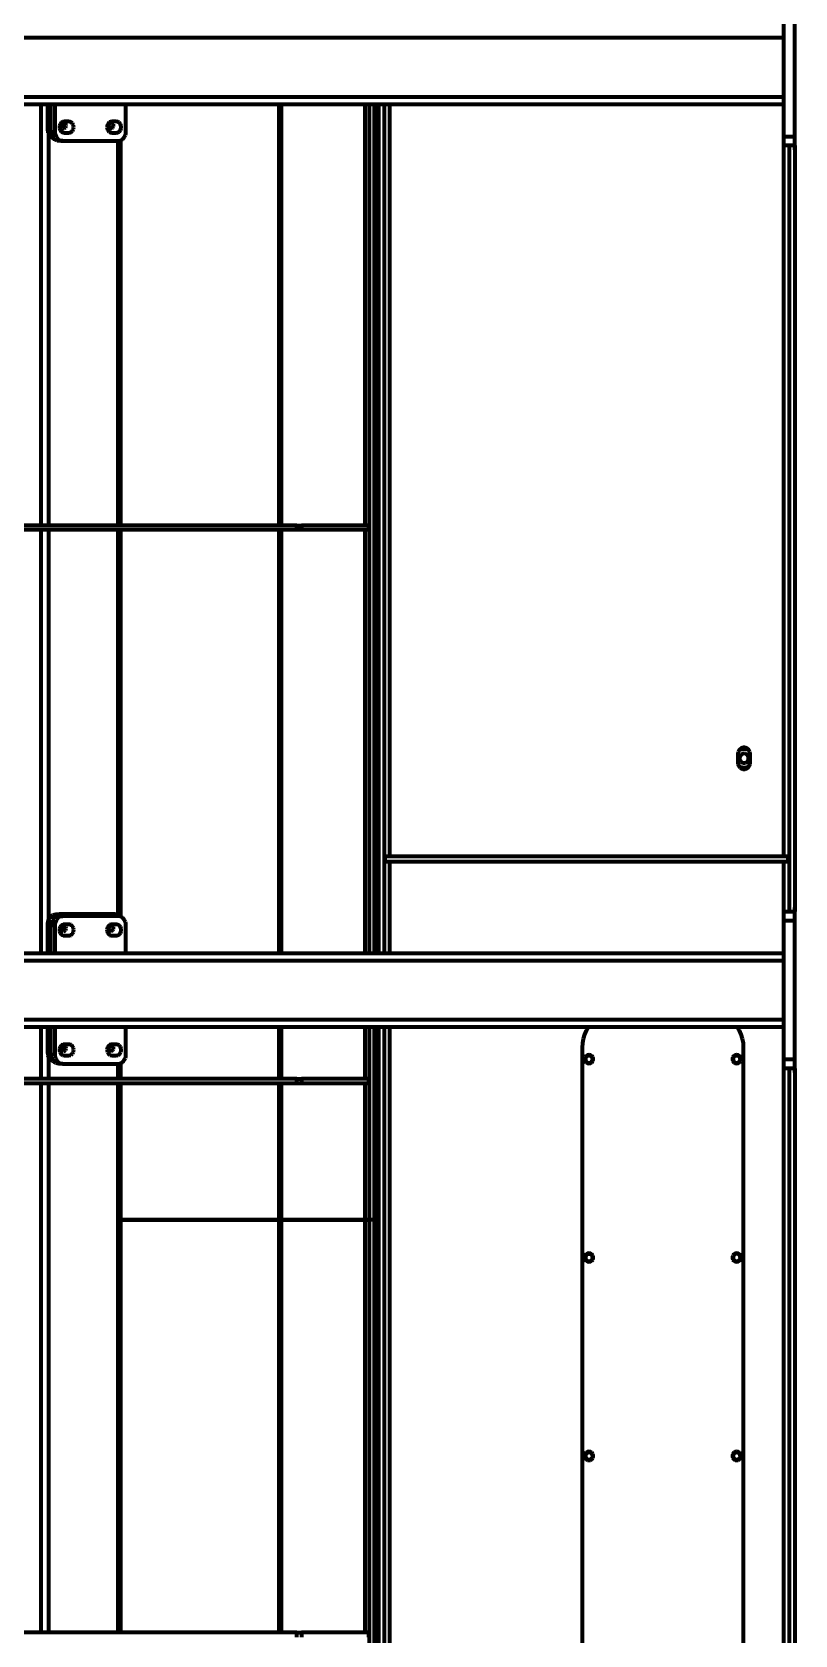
# Model space of a CAD drawing. Header units: millimetres. Extents: x 0 to 594, y 0 to 420.
# Drawn here: x 143.32 to 159.86, y 292.4 to 327.14 of the extents above; entities that cross this region are included whole.
import ezdxf

# ---------------------------------------------------------------- set-up
doc = ezdxf.new("R2010")
doc.units = ezdxf.units.MM

msp = doc.modelspace()

# ---------------------------------------------------------------- linework, layer by layer
at = {"color": 1, "lineweight": 70}
for p, q in [((159.856, 324.62), (159.856, 328.14)), ((159.616, 324.88), (159.616, 327.88)), ((128.749, 327.02), (159.616, 327.02)), ((128.302, 325.58), (159.616, 325.58)), ((128.749, 325.74), (159.616, 325.74)), ((143.52, 316.45), (143.52, 325.58)), ((143.668, 325.02), (143.668, 325.58)), ((143.734, 324.98), (143.734, 325.58)), ((143.817, 325.58), (143.817, 324.98)), ((145.36, 324.98), (145.36, 325.58)), ((148.673, 325.58), (148.673, 316.45)), ((148.724, 325.58), (148.724, 316.45)), ((150.536, 325.58), (150.536, 316.45)), ((150.636, 307.18), (150.636, 325.58)), ((150.736, 325.58), (150.736, 307.18)), ((150.736, 325.58), (150.736, 307.18)), ((150.836, 307.18), (150.836, 325.58)), ((150.836, 325.58), (150.836, 307.18)), ((150.956, 325.58), (150.956, 307.18)), ((151.076, 309.28), (151.076, 325.58)), ((143.965, 325.18), (143.95, 325.165)), ((143.983, 325.191), (143.965, 325.18)), ((143.986, 325.181), (143.968, 325.166)), ((144.002, 325.198), (143.983, 325.191)), ((144.007, 325.185), (143.986, 325.181)), ((144.022, 325.2), (144.002, 325.198)), ((144.028, 325.181), (144.007, 325.185)), ((144.125, 325.2), (144.022, 325.2)), ((144.046, 325.166), (144.028, 325.181)), ((144.145, 325.198), (144.125, 325.2)), ((144.165, 325.191), (144.145, 325.198)), ((144.182, 325.18), (144.165, 325.191)), ((144.198, 325.165), (144.182, 325.18)), ((144.994, 325.18), (144.978, 325.165)), ((145.012, 325.191), (144.994, 325.18)), ((145.014, 325.181), (144.996, 325.166)), ((145.031, 325.198), (145.012, 325.191)), ((145.036, 325.185), (145.014, 325.181)), ((145.051, 325.2), (145.031, 325.198)), ((145.057, 325.181), (145.036, 325.185)), ((145.154, 325.2), (145.051, 325.2)), ((145.075, 325.166), (145.057, 325.181)), ((145.174, 325.198), (145.154, 325.2)), ((145.193, 325.191), (145.174, 325.198)), ((145.211, 325.18), (145.193, 325.191)), ((145.227, 325.165), (145.211, 325.18)), ((143.67, 324.988), (143.668, 325.02)), ((143.668, 325.02), (143.734, 325.02)), ((143.677, 324.956), (143.67, 324.988)), ((143.688, 324.926), (143.677, 324.956)), ((143.685, 316.45), (143.685, 324.933)), ((143.703, 324.898), (143.688, 324.926)), ((143.722, 324.874), (143.703, 324.898)), ((143.745, 324.854), (143.722, 324.874)), ((143.738, 324.941), (143.734, 324.98)), ((143.734, 324.98), (143.817, 324.98)), ((143.747, 324.904), (143.738, 324.941)), ((143.769, 324.838), (143.745, 324.854)), ((143.763, 324.869), (143.747, 324.904)), ((143.784, 324.839), (143.763, 324.869)), ((143.796, 324.827), (143.769, 324.838)), ((143.81, 324.814), (143.784, 324.839)), ((143.817, 324.98), (143.82, 324.941)), ((143.82, 324.941), (143.83, 324.904)), ((143.83, 324.904), (143.846, 324.869)), ((143.846, 324.869), (143.867, 324.839)), ((143.867, 324.839), (143.893, 324.814)), ((143.922, 325.104), (143.92, 325.08)), ((143.92, 325.08), (143.922, 325.057)), ((143.927, 325.126), (143.922, 325.104)), ((143.922, 325.057), (143.927, 325.035)), ((143.937, 325.147), (143.927, 325.126)), ((143.927, 325.035), (143.937, 325.014)), ((143.95, 325.165), (143.937, 325.147)), ((143.937, 325.014), (143.95, 324.996)), ((143.95, 324.996), (143.965, 324.981)), ((143.956, 325.145), (143.951, 325.12)), ((143.951, 325.12), (143.956, 325.096)), ((143.968, 325.166), (143.956, 325.145)), ((143.956, 325.096), (143.968, 325.075)), ((143.965, 324.981), (143.983, 324.97)), ((143.966, 325.164), (143.977, 325.144)), ((143.977, 325.097), (143.966, 325.077)), ((143.968, 325.075), (143.986, 325.06)), ((143.977, 325.144), (143.98, 325.12)), ((143.98, 325.12), (143.977, 325.097)), ((143.983, 324.97), (144.002, 324.963)), ((143.986, 325.06), (144.007, 325.055)), ((144.002, 324.963), (144.022, 324.96)), ((144.007, 325.055), (144.028, 325.06)), ((144.022, 324.96), (144.125, 324.96)), ((144.028, 325.06), (144.046, 325.075)), ((144.059, 325.145), (144.046, 325.166)), ((144.046, 325.075), (144.059, 325.096)), ((144.063, 325.12), (144.059, 325.145)), ((144.059, 325.096), (144.063, 325.12)), ((144.125, 324.96), (144.145, 324.963)), ((144.145, 324.963), (144.165, 324.97)), ((144.165, 324.97), (144.182, 324.981)), ((144.182, 324.981), (144.198, 324.996)), ((144.211, 325.147), (144.198, 325.165)), ((144.198, 324.996), (144.211, 325.014)), ((144.22, 325.126), (144.211, 325.147)), ((144.211, 325.014), (144.22, 325.035)), ((144.226, 325.104), (144.22, 325.126)), ((144.22, 325.035), (144.226, 325.057)), ((144.228, 325.08), (144.226, 325.104)), ((144.226, 325.057), (144.228, 325.08)), ((144.95, 325.104), (144.948, 325.08)), ((144.948, 325.08), (144.95, 325.057)), ((144.956, 325.126), (144.95, 325.104)), ((144.95, 325.057), (144.956, 325.035)), ((144.965, 325.147), (144.956, 325.126)), ((144.956, 325.035), (144.965, 325.014)), ((144.978, 325.165), (144.965, 325.147)), ((144.965, 325.014), (144.978, 324.996)), ((144.978, 324.996), (144.994, 324.981)), ((144.984, 325.145), (144.98, 325.12)), ((144.98, 325.12), (144.984, 325.096)), ((144.996, 325.166), (144.984, 325.145)), ((144.984, 325.096), (144.996, 325.075)), ((144.994, 325.164), (145.005, 325.144)), ((145.005, 325.097), (144.994, 325.077)), ((144.994, 324.981), (145.012, 324.97)), ((144.996, 325.075), (145.014, 325.06)), ((145.005, 325.144), (145.009, 325.12)), ((145.009, 325.12), (145.005, 325.097)), ((145.012, 324.97), (145.031, 324.963)), ((145.014, 325.06), (145.036, 325.055)), ((145.031, 324.963), (145.051, 324.96)), ((145.036, 325.055), (145.057, 325.06)), ((145.051, 324.96), (145.154, 324.96)), ((145.057, 325.06), (145.075, 325.075)), ((145.087, 325.145), (145.075, 325.166)), ((145.075, 325.075), (145.087, 325.096)), ((145.091, 325.12), (145.087, 325.145)), ((145.087, 325.096), (145.091, 325.12)), ((145.154, 324.96), (145.174, 324.963)), ((145.174, 324.963), (145.193, 324.97)), ((145.193, 324.97), (145.211, 324.981)), ((145.211, 324.981), (145.227, 324.996)), ((145.239, 325.147), (145.227, 325.165)), ((145.227, 324.996), (145.239, 325.014)), ((145.249, 325.126), (145.239, 325.147)), ((145.239, 325.014), (145.249, 325.035)), ((145.255, 325.104), (145.249, 325.126)), ((145.249, 325.035), (145.255, 325.057)), ((145.257, 325.08), (145.255, 325.104)), ((145.255, 325.057), (145.257, 325.08)), ((145.283, 324.814), (145.309, 324.839)), ((145.309, 324.839), (145.331, 324.869)), ((145.331, 324.869), (145.347, 324.904)), ((145.347, 324.904), (145.356, 324.941)), ((145.356, 324.941), (145.36, 324.98)), ((159.616, 324.858), (159.616, 324.88)), ((159.616, 324.88), (159.856, 324.88)), ((159.616, 324.836), (159.616, 324.858)), ((159.616, 324.814), (159.616, 324.836)), ((143.84, 324.796), (143.81, 324.814)), ((143.872, 324.784), (143.84, 324.796)), ((143.906, 324.78), (143.872, 324.784)), ((143.893, 324.814), (143.922, 324.796)), ((143.988, 324.78), (143.906, 324.78)), ((143.922, 324.796), (143.955, 324.784)), ((143.955, 324.784), (143.988, 324.78)), ((143.988, 324.78), (145.188, 324.78)), ((145.188, 324.78), (145.222, 324.784)), ((145.193, 316.45), (145.193, 324.781)), ((145.222, 324.784), (145.254, 324.796)), ((145.234, 316.45), (145.234, 324.788)), ((145.251, 316.45), (145.251, 324.795)), ((145.254, 324.796), (145.283, 324.814)), ((159.616, 324.794), (159.616, 324.814)), ((159.616, 324.774), (159.616, 324.794)), ((159.616, 324.756), (159.616, 324.774)), ((159.616, 324.739), (159.616, 324.756)), ((159.616, 324.724), (159.616, 324.739)), ((159.616, 324.711), (159.616, 324.724)), ((159.616, 324.7), (159.616, 324.711)), ((159.616, 324.692), (159.616, 324.7)), ((159.616, 324.685), (159.616, 324.692)), ((159.616, 324.682), (159.616, 324.685)), ((159.616, 324.68), (159.616, 324.682)), ((159.856, 324.68), (159.616, 324.68)), ((159.616, 309.28), (159.616, 324.68)), ((159.736, 324.68), (159.736, 308.08)), ((159.856, 324.68), (159.856, 308.08)), ((159.862, 324.567), (159.856, 324.62)), ((149.062, 316.45), (124.27, 316.45)), ((149.062, 316.35), (124.27, 316.35)), ((143.52, 307.18), (143.52, 316.35)), ((143.685, 307.908), (143.685, 316.35)), ((145.193, 308.002), (145.193, 316.35)), ((145.234, 307.973), (145.234, 316.35)), ((145.251, 307.966), (145.251, 316.35)), ((148.673, 316.35), (148.673, 307.18)), ((148.724, 316.35), (148.724, 307.18)), ((149.062, 316.45), (149.069, 316.45)), ((149.062, 316.35), (149.062, 316.45)), ((149.069, 316.35), (149.062, 316.35)), ((149.069, 316.45), (149.076, 316.45)), ((149.076, 316.35), (149.069, 316.35)), ((149.076, 316.45), (149.083, 316.45)), ((149.083, 316.35), (149.076, 316.35)), ((149.083, 316.45), (149.09, 316.45)), ((149.09, 316.35), (149.083, 316.35)), ((149.09, 316.45), (149.097, 316.45)), ((149.097, 316.35), (149.09, 316.35)), ((149.097, 316.45), (149.104, 316.45)), ((149.104, 316.35), (149.097, 316.35)), ((149.104, 316.45), (149.112, 316.45)), ((149.112, 316.35), (149.104, 316.35)), ((149.112, 316.45), (149.119, 316.45)), ((149.119, 316.35), (149.112, 316.35)), ((149.119, 316.45), (149.127, 316.45)), ((149.127, 316.35), (149.119, 316.35)), ((149.127, 316.45), (149.134, 316.45)), ((149.134, 316.35), (149.127, 316.35)), ((149.134, 316.45), (149.142, 316.45)), ((149.142, 316.35), (149.134, 316.35)), ((149.142, 316.45), (149.15, 316.45)), ((149.15, 316.35), (149.142, 316.35)), ((149.15, 316.45), (149.157, 316.45)), ((149.157, 316.35), (149.15, 316.35)), ((149.157, 316.45), (149.165, 316.45)), ((149.165, 316.35), (149.157, 316.35)), ((150.619, 316.45), (149.165, 316.45)), ((149.165, 316.45), (149.165, 316.35)), ((150.619, 316.35), (149.165, 316.35)), ((150.536, 316.35), (150.536, 307.18)), ((150.619, 316.45), (150.619, 316.35)), ((158.737, 311.633), (158.701, 311.622)), ((158.775, 311.633), (158.737, 311.633)), ((158.812, 311.622), (158.775, 311.633)), ((158.628, 311.538), (158.622, 311.5)), ((158.622, 311.5), (158.622, 311.3)), ((158.622, 311.3), (158.628, 311.263)), ((158.644, 311.573), (158.628, 311.538)), ((158.673, 311.582), (158.637, 311.561)), ((158.669, 311.602), (158.644, 311.573)), ((158.669, 311.451), (158.657, 311.418)), ((158.657, 311.418), (158.657, 311.383)), ((158.657, 311.383), (158.669, 311.35)), ((158.701, 311.622), (158.669, 311.602)), ((158.691, 311.478), (158.669, 311.451)), ((158.669, 311.35), (158.691, 311.323)), ((158.714, 311.596), (158.673, 311.582)), ((158.722, 311.495), (158.691, 311.478)), ((158.691, 311.323), (158.722, 311.306)), ((158.756, 311.6), (158.714, 311.596)), ((158.756, 311.502), (158.722, 311.495)), ((158.722, 311.306), (158.756, 311.299)), ((158.799, 311.596), (158.756, 311.6)), ((158.791, 311.495), (158.756, 311.502)), ((158.756, 311.299), (158.791, 311.306)), ((158.821, 311.478), (158.791, 311.495)), ((158.791, 311.306), (158.821, 311.323)), ((158.839, 311.582), (158.799, 311.596)), ((158.844, 311.602), (158.812, 311.622)), ((158.844, 311.451), (158.821, 311.478)), ((158.821, 311.323), (158.844, 311.35)), ((158.876, 311.561), (158.839, 311.582)), ((158.869, 311.573), (158.844, 311.602)), ((158.856, 311.418), (158.844, 311.451)), ((158.844, 311.35), (158.856, 311.383)), ((158.856, 311.383), (158.856, 311.418)), ((158.885, 311.538), (158.869, 311.573)), ((158.89, 311.5), (158.885, 311.538)), ((158.885, 311.263), (158.89, 311.3)), ((158.89, 311.3), (158.89, 311.5)), ((158.628, 311.263), (158.644, 311.228)), ((158.637, 311.24), (158.673, 311.219)), ((158.644, 311.228), (158.669, 311.199)), ((158.669, 311.199), (158.701, 311.179)), ((158.673, 311.219), (158.714, 311.205)), ((158.701, 311.179), (158.737, 311.168)), ((158.714, 311.205), (158.756, 311.2)), ((158.737, 311.168), (158.775, 311.168)), ((158.756, 311.2), (158.799, 311.205)), ((158.775, 311.168), (158.812, 311.179)), ((158.799, 311.205), (158.839, 311.219)), ((158.812, 311.179), (158.844, 311.199)), ((158.839, 311.219), (158.876, 311.24)), ((158.844, 311.199), (158.869, 311.228)), ((158.869, 311.228), (158.885, 311.263)), ((150.976, 309.28), (159.716, 309.28)), ((150.976, 309.16), (150.976, 309.28)), ((159.716, 309.16), (159.716, 309.28)), ((159.716, 309.16), (150.976, 309.16)), ((151.076, 307.18), (151.076, 309.16)), ((159.616, 308.08), (159.616, 309.16)), ((159.856, 308.14), (159.862, 308.194)), ((143.668, 307.82), (143.671, 307.859)), ((143.668, 307.18), (143.668, 307.82)), ((143.738, 307.82), (143.668, 307.82)), ((143.671, 307.859), (143.681, 307.897)), ((143.681, 307.897), (143.696, 307.932)), ((143.696, 307.932), (143.718, 307.962)), ((143.718, 307.962), (143.744, 307.987)), ((143.734, 307.78), (143.74, 307.834)), ((143.74, 307.834), (143.759, 307.883)), ((143.744, 307.987), (143.773, 308.005)), ((143.753, 307.859), (143.75, 307.82)), ((143.763, 307.897), (143.753, 307.859)), ((143.779, 307.932), (143.763, 307.897)), ((143.773, 308.005), (143.806, 308.017)), ((143.8, 307.962), (143.779, 307.932)), ((143.826, 307.987), (143.8, 307.962)), ((143.806, 308.017), (143.839, 308.02)), ((143.82, 307.819), (143.817, 307.78)), ((143.83, 307.857), (143.82, 307.819)), ((143.856, 308.005), (143.826, 307.987)), ((143.846, 307.892), (143.83, 307.857)), ((143.839, 308.02), (143.921, 308.02)), ((143.867, 307.922), (143.846, 307.892)), ((143.888, 308.017), (143.856, 308.005)), ((143.893, 307.947), (143.867, 307.922)), ((143.921, 308.02), (143.888, 308.017)), ((143.922, 307.965), (143.893, 307.947)), ((143.906, 307.98), (143.988, 307.98)), ((145.121, 308.02), (143.921, 308.02)), ((143.955, 307.977), (143.922, 307.965)), ((143.988, 307.98), (143.955, 307.977)), ((145.188, 307.98), (143.988, 307.98)), ((145.151, 308.017), (145.121, 308.02)), ((145.18, 308.009), (145.151, 308.017)), ((145.207, 307.994), (145.18, 308.009)), ((145.222, 307.977), (145.188, 307.98)), ((145.231, 307.974), (145.207, 307.994)), ((145.254, 307.965), (145.222, 307.977)), ((145.283, 307.947), (145.254, 307.965)), ((145.309, 307.922), (145.283, 307.947)), ((145.331, 307.892), (145.309, 307.922)), ((145.347, 307.857), (145.331, 307.892)), ((145.356, 307.819), (145.347, 307.857)), ((145.36, 307.78), (145.356, 307.819)), ((159.616, 308.08), (159.856, 308.08)), ((159.616, 308.079), (159.616, 308.08)), ((159.616, 308.075), (159.616, 308.079)), ((159.616, 308.069), (159.616, 308.075)), ((159.616, 308.061), (159.616, 308.069)), ((159.616, 308.05), (159.616, 308.061)), ((159.616, 308.037), (159.616, 308.05)), ((159.616, 308.022), (159.616, 308.037)), ((159.616, 308.005), (159.616, 308.022)), ((159.616, 307.987), (159.616, 308.005)), ((159.616, 307.967), (159.616, 307.987)), ((159.616, 307.947), (159.616, 307.967)), ((159.616, 307.925), (159.616, 307.947)), ((159.616, 307.903), (159.616, 307.925)), ((159.616, 307.88), (159.616, 307.903)), ((159.616, 304.88), (159.616, 307.88)), ((159.856, 307.88), (159.616, 307.88)), ((159.856, 304.62), (159.856, 308.14)), ((143.734, 307.18), (143.734, 307.78)), ((143.817, 307.78), (143.734, 307.78)), ((143.817, 307.78), (143.817, 307.18)), ((143.922, 307.704), (143.92, 307.68)), ((143.92, 307.68), (143.922, 307.657)), ((143.927, 307.726), (143.922, 307.704)), ((143.922, 307.657), (143.927, 307.635)), ((143.937, 307.747), (143.927, 307.726)), ((143.927, 307.635), (143.937, 307.614)), ((143.95, 307.765), (143.937, 307.747)), ((143.937, 307.614), (143.95, 307.596)), ((143.965, 307.78), (143.95, 307.765)), ((143.95, 307.596), (143.965, 307.581)), ((143.956, 307.745), (143.951, 307.72)), ((143.951, 307.72), (143.956, 307.696)), ((143.968, 307.766), (143.956, 307.745)), ((143.956, 307.696), (143.968, 307.675)), ((143.983, 307.791), (143.965, 307.78)), ((143.965, 307.581), (143.983, 307.57)), ((143.966, 307.764), (143.977, 307.744)), ((143.977, 307.697), (143.966, 307.677)), ((143.986, 307.781), (143.968, 307.766)), ((143.968, 307.675), (143.986, 307.66)), ((143.977, 307.744), (143.98, 307.72)), ((143.98, 307.72), (143.977, 307.697)), ((144.002, 307.798), (143.983, 307.791)), ((143.983, 307.57), (144.002, 307.563)), ((144.007, 307.785), (143.986, 307.781)), ((143.986, 307.66), (144.007, 307.655)), ((144.022, 307.8), (144.002, 307.798)), ((144.002, 307.563), (144.022, 307.56)), ((144.028, 307.781), (144.007, 307.785)), ((144.007, 307.655), (144.028, 307.66)), ((144.125, 307.8), (144.022, 307.8)), ((144.022, 307.56), (144.125, 307.56)), ((144.046, 307.766), (144.028, 307.781)), ((144.028, 307.66), (144.046, 307.675)), ((144.059, 307.745), (144.046, 307.766)), ((144.046, 307.675), (144.059, 307.696)), ((144.063, 307.72), (144.059, 307.745)), ((144.059, 307.696), (144.063, 307.72)), ((144.145, 307.798), (144.125, 307.8)), ((144.125, 307.56), (144.145, 307.563)), ((144.165, 307.791), (144.145, 307.798)), ((144.145, 307.563), (144.165, 307.57)), ((144.182, 307.78), (144.165, 307.791)), ((144.165, 307.57), (144.182, 307.581)), ((144.198, 307.765), (144.182, 307.78)), ((144.182, 307.581), (144.198, 307.596)), ((144.211, 307.747), (144.198, 307.765)), ((144.198, 307.596), (144.211, 307.614)), ((144.22, 307.726), (144.211, 307.747)), ((144.211, 307.614), (144.22, 307.635)), ((144.226, 307.704), (144.22, 307.726)), ((144.22, 307.635), (144.226, 307.657)), ((144.228, 307.68), (144.226, 307.704)), ((144.226, 307.657), (144.228, 307.68)), ((144.95, 307.704), (144.948, 307.68)), ((144.948, 307.68), (144.95, 307.657)), ((144.956, 307.726), (144.95, 307.704)), ((144.95, 307.657), (144.956, 307.635)), ((144.965, 307.747), (144.956, 307.726)), ((144.956, 307.635), (144.965, 307.614)), ((144.978, 307.765), (144.965, 307.747)), ((144.965, 307.614), (144.978, 307.596)), ((144.994, 307.78), (144.978, 307.765)), ((144.978, 307.596), (144.994, 307.581)), ((144.984, 307.745), (144.98, 307.72)), ((144.98, 307.72), (144.984, 307.696)), ((144.996, 307.766), (144.984, 307.745)), ((144.984, 307.696), (144.996, 307.675)), ((145.012, 307.791), (144.994, 307.78)), ((144.994, 307.764), (145.005, 307.744)), ((145.005, 307.697), (144.994, 307.677)), ((144.994, 307.581), (145.012, 307.57)), ((145.014, 307.781), (144.996, 307.766)), ((144.996, 307.675), (145.014, 307.66)), ((145.005, 307.744), (145.009, 307.72)), ((145.009, 307.72), (145.005, 307.697)), ((145.031, 307.798), (145.012, 307.791)), ((145.012, 307.57), (145.031, 307.563)), ((145.036, 307.785), (145.014, 307.781)), ((145.014, 307.66), (145.036, 307.655)), ((145.051, 307.8), (145.031, 307.798)), ((145.031, 307.563), (145.051, 307.56)), ((145.057, 307.781), (145.036, 307.785)), ((145.036, 307.655), (145.057, 307.66)), ((145.154, 307.8), (145.051, 307.8)), ((145.051, 307.56), (145.154, 307.56)), ((145.075, 307.766), (145.057, 307.781)), ((145.057, 307.66), (145.075, 307.675)), ((145.087, 307.745), (145.075, 307.766)), ((145.075, 307.675), (145.087, 307.696)), ((145.091, 307.72), (145.087, 307.745)), ((145.087, 307.696), (145.091, 307.72)), ((145.174, 307.798), (145.154, 307.8)), ((145.154, 307.56), (145.174, 307.563)), ((145.193, 307.791), (145.174, 307.798)), ((145.174, 307.563), (145.193, 307.57)), ((145.211, 307.78), (145.193, 307.791)), ((145.193, 307.57), (145.211, 307.581)), ((145.227, 307.765), (145.211, 307.78)), ((145.211, 307.581), (145.227, 307.596)), ((145.239, 307.747), (145.227, 307.765)), ((145.227, 307.596), (145.239, 307.614)), ((145.249, 307.726), (145.239, 307.747)), ((145.239, 307.614), (145.249, 307.635)), ((145.255, 307.704), (145.249, 307.726)), ((145.249, 307.635), (145.255, 307.657)), ((145.257, 307.68), (145.255, 307.704)), ((145.255, 307.657), (145.257, 307.68)), ((145.36, 307.18), (145.36, 307.78)), ((128.302, 307.18), (159.616, 307.18)), ((144.04, 307.18), (144.04, 307.18)), ((128.749, 307.02), (159.616, 307.02)), ((128.749, 305.74), (159.616, 305.74)), ((128.302, 305.58), (159.616, 305.58)), ((143.52, 304.45), (143.52, 305.58)), ((143.668, 305.02), (143.668, 305.58)), ((143.734, 304.98), (143.734, 305.58)), ((143.817, 305.58), (143.817, 304.98)), ((145.36, 304.98), (145.36, 305.58)), ((148.673, 305.58), (148.673, 304.45)), ((148.724, 305.58), (148.724, 304.45)), ((150.536, 305.58), (150.536, 304.45)), ((150.636, 301.4), (150.636, 305.58)), ((150.736, 305.58), (150.736, 301.4)), ((150.736, 305.58), (150.736, 282.18)), ((150.836, 282.18), (150.836, 305.58)), ((150.836, 305.58), (150.836, 282.18)), ((150.956, 305.58), (150.956, 282.18)), ((151.076, 290.68), (151.076, 305.58)), ((155.297, 305.411), (155.269, 305.32)), ((155.336, 305.498), (155.297, 305.411)), ((155.385, 305.58), (155.336, 305.498)), ((158.657, 305.498), (158.608, 305.58)), ((158.696, 305.411), (158.657, 305.498)), ((158.724, 305.32), (158.696, 305.411)), ((143.922, 305.104), (143.92, 305.08)), ((143.92, 305.08), (143.922, 305.057)), ((143.927, 305.126), (143.922, 305.104)), ((143.922, 305.057), (143.927, 305.035)), ((143.937, 305.147), (143.927, 305.126)), ((143.927, 305.035), (143.937, 305.014)), ((143.95, 305.165), (143.937, 305.147)), ((143.965, 305.18), (143.95, 305.165)), ((143.956, 305.145), (143.951, 305.12)), ((143.951, 305.12), (143.956, 305.096)), ((143.968, 305.166), (143.956, 305.145)), ((143.956, 305.096), (143.968, 305.075)), ((143.983, 305.191), (143.965, 305.18)), ((143.966, 305.164), (143.977, 305.144)), ((143.977, 305.097), (143.966, 305.077)), ((143.986, 305.181), (143.968, 305.166)), ((143.968, 305.075), (143.986, 305.06)), ((143.977, 305.144), (143.98, 305.12)), ((143.98, 305.12), (143.977, 305.097)), ((144.002, 305.198), (143.983, 305.191)), ((144.007, 305.185), (143.986, 305.181)), ((143.986, 305.06), (144.007, 305.055)), ((144.022, 305.2), (144.002, 305.198)), ((144.028, 305.181), (144.007, 305.185)), ((144.007, 305.055), (144.028, 305.06)), ((144.125, 305.2), (144.022, 305.2)), ((144.046, 305.166), (144.028, 305.181)), ((144.028, 305.06), (144.046, 305.075)), ((144.059, 305.145), (144.046, 305.166)), ((144.046, 305.075), (144.059, 305.096)), ((144.063, 305.12), (144.059, 305.145)), ((144.059, 305.096), (144.063, 305.12)), ((144.145, 305.198), (144.125, 305.2)), ((144.165, 305.191), (144.145, 305.198)), ((144.182, 305.18), (144.165, 305.191)), ((144.198, 305.165), (144.182, 305.18)), ((144.211, 305.147), (144.198, 305.165)), ((144.22, 305.126), (144.211, 305.147)), ((144.211, 305.014), (144.22, 305.035)), ((144.226, 305.104), (144.22, 305.126)), ((144.22, 305.035), (144.226, 305.057)), ((144.228, 305.08), (144.226, 305.104)), ((144.226, 305.057), (144.228, 305.08)), ((144.95, 305.104), (144.948, 305.08)), ((144.948, 305.08), (144.95, 305.057)), ((144.956, 305.126), (144.95, 305.104)), ((144.95, 305.057), (144.956, 305.035)), ((144.965, 305.147), (144.956, 305.126)), ((144.956, 305.035), (144.965, 305.014)), ((144.978, 305.165), (144.965, 305.147)), ((144.994, 305.18), (144.978, 305.165)), ((144.984, 305.145), (144.98, 305.12)), ((144.98, 305.12), (144.984, 305.096)), ((144.996, 305.166), (144.984, 305.145)), ((144.984, 305.096), (144.996, 305.075)), ((145.012, 305.191), (144.994, 305.18)), ((144.994, 305.164), (145.005, 305.144)), ((145.005, 305.097), (144.994, 305.077)), ((145.014, 305.181), (144.996, 305.166)), ((144.996, 305.075), (145.014, 305.06)), ((145.005, 305.144), (145.009, 305.12)), ((145.009, 305.12), (145.005, 305.097)), ((145.031, 305.198), (145.012, 305.191)), ((145.036, 305.185), (145.014, 305.181)), ((145.014, 305.06), (145.036, 305.055)), ((145.051, 305.2), (145.031, 305.198)), ((145.057, 305.181), (145.036, 305.185)), ((145.036, 305.055), (145.057, 305.06)), ((145.154, 305.2), (145.051, 305.2)), ((145.075, 305.166), (145.057, 305.181)), ((145.057, 305.06), (145.075, 305.075)), ((145.087, 305.145), (145.075, 305.166)), ((145.075, 305.075), (145.087, 305.096)), ((145.091, 305.12), (145.087, 305.145)), ((145.087, 305.096), (145.091, 305.12)), ((145.174, 305.198), (145.154, 305.2)), ((145.193, 305.191), (145.174, 305.198)), ((145.211, 305.18), (145.193, 305.191)), ((145.227, 305.165), (145.211, 305.18)), ((145.239, 305.147), (145.227, 305.165)), ((145.249, 305.126), (145.239, 305.147)), ((145.239, 305.014), (145.249, 305.035)), ((145.255, 305.104), (145.249, 305.126)), ((145.249, 305.035), (145.255, 305.057)), ((145.257, 305.08), (145.255, 305.104)), ((145.255, 305.057), (145.257, 305.08)), ((155.252, 305.226), (155.246, 305.13)), ((155.246, 305.13), (155.246, 291.73)), ((155.269, 305.32), (155.252, 305.226)), ((158.741, 305.226), (158.724, 305.32)), ((158.746, 305.13), (158.741, 305.226)), ((158.746, 291.73), (158.746, 305.13)), ((143.67, 304.988), (143.668, 305.02)), ((143.668, 305.02), (143.734, 305.02)), ((143.677, 304.956), (143.67, 304.988)), ((143.688, 304.926), (143.677, 304.956)), ((143.685, 304.45), (143.685, 304.933)), ((143.703, 304.898), (143.688, 304.926)), ((143.722, 304.874), (143.703, 304.898)), ((143.745, 304.854), (143.722, 304.874)), ((143.738, 304.941), (143.734, 304.98)), ((143.734, 304.98), (143.817, 304.98)), ((143.747, 304.904), (143.738, 304.941)), ((143.769, 304.838), (143.745, 304.854)), ((143.763, 304.869), (143.747, 304.904)), ((143.784, 304.839), (143.763, 304.869)), ((143.796, 304.827), (143.769, 304.838)), ((143.81, 304.814), (143.784, 304.839)), ((143.84, 304.796), (143.81, 304.814)), ((143.817, 304.98), (143.82, 304.941)), ((143.82, 304.941), (143.83, 304.904)), ((143.83, 304.904), (143.846, 304.869)), ((143.872, 304.784), (143.84, 304.796)), ((143.846, 304.869), (143.867, 304.839)), ((143.867, 304.839), (143.893, 304.814)), ((143.906, 304.78), (143.872, 304.784)), ((143.893, 304.814), (143.922, 304.796)), ((143.988, 304.78), (143.906, 304.78)), ((143.922, 304.796), (143.955, 304.784)), ((143.937, 305.014), (143.95, 304.996)), ((143.95, 304.996), (143.965, 304.981)), ((143.955, 304.784), (143.988, 304.78)), ((143.965, 304.981), (143.983, 304.97)), ((143.983, 304.97), (144.002, 304.963)), ((143.988, 304.78), (145.188, 304.78)), ((144.002, 304.963), (144.022, 304.96)), ((144.022, 304.96), (144.125, 304.96)), ((144.125, 304.96), (144.145, 304.963)), ((144.145, 304.963), (144.165, 304.97)), ((144.165, 304.97), (144.182, 304.981)), ((144.182, 304.981), (144.198, 304.996)), ((144.198, 304.996), (144.211, 305.014)), ((144.965, 305.014), (144.978, 304.996)), ((144.978, 304.996), (144.994, 304.981)), ((144.994, 304.981), (145.012, 304.97)), ((145.012, 304.97), (145.031, 304.963)), ((145.031, 304.963), (145.051, 304.96)), ((145.051, 304.96), (145.154, 304.96)), ((145.154, 304.96), (145.174, 304.963)), ((145.174, 304.963), (145.193, 304.97)), ((145.188, 304.78), (145.222, 304.784)), ((145.193, 304.97), (145.211, 304.981)), ((145.193, 304.45), (145.193, 304.781)), ((145.211, 304.981), (145.227, 304.996)), ((145.222, 304.784), (145.254, 304.796)), ((145.227, 304.996), (145.239, 305.014)), ((145.234, 304.45), (145.234, 304.788)), ((145.251, 304.45), (145.251, 304.795)), ((145.254, 304.796), (145.283, 304.814)), ((145.283, 304.814), (145.309, 304.839)), ((145.309, 304.839), (145.331, 304.869)), ((145.331, 304.869), (145.347, 304.904)), ((145.347, 304.904), (145.356, 304.941)), ((145.356, 304.941), (145.36, 304.98)), ((155.315, 304.927), (155.304, 304.897)), ((155.304, 304.897), (155.304, 304.864)), ((155.304, 304.864), (155.315, 304.833)), ((155.336, 304.952), (155.315, 304.927)), ((155.315, 304.833), (155.336, 304.808)), ((155.327, 304.92), (155.317, 304.891)), ((155.317, 304.891), (155.327, 304.92)), ((155.317, 304.891), (155.319, 304.86)), ((155.319, 304.86), (155.317, 304.891)), ((155.319, 304.86), (155.333, 304.832)), ((155.333, 304.832), (155.319, 304.86)), ((155.348, 304.944), (155.327, 304.92)), ((155.327, 304.92), (155.348, 304.944)), ((155.333, 304.832), (155.356, 304.811)), ((155.356, 304.811), (155.333, 304.832)), ((155.364, 304.969), (155.336, 304.952)), ((155.336, 304.808), (155.364, 304.792)), ((155.376, 304.958), (155.348, 304.944)), ((155.348, 304.944), (155.376, 304.958)), ((155.356, 304.811), (155.386, 304.801)), ((155.396, 304.974), (155.364, 304.969)), ((155.364, 304.792), (155.396, 304.786)), ((155.407, 304.96), (155.376, 304.958)), ((155.376, 304.958), (155.407, 304.96)), ((155.386, 304.801), (155.417, 304.803)), ((155.429, 304.969), (155.396, 304.974)), ((155.396, 304.786), (155.429, 304.792)), ((155.436, 304.95), (155.407, 304.96)), ((155.407, 304.96), (155.436, 304.95)), ((155.417, 304.803), (155.445, 304.817)), ((155.457, 304.952), (155.429, 304.969)), ((155.429, 304.792), (155.457, 304.808)), ((155.46, 304.929), (155.436, 304.95)), ((155.445, 304.817), (155.466, 304.84)), ((155.478, 304.927), (155.457, 304.952)), ((155.457, 304.808), (155.478, 304.833)), ((155.474, 304.901), (155.46, 304.929)), ((155.466, 304.84), (155.476, 304.87)), ((155.476, 304.87), (155.474, 304.901)), ((155.489, 304.897), (155.478, 304.927)), ((155.478, 304.833), (155.489, 304.864)), ((155.489, 304.864), (155.489, 304.897)), ((158.515, 304.927), (158.504, 304.897)), ((158.504, 304.897), (158.504, 304.864)), ((158.504, 304.864), (158.515, 304.833)), ((158.536, 304.952), (158.515, 304.927)), ((158.515, 304.833), (158.536, 304.808)), ((158.527, 304.92), (158.517, 304.891)), ((158.517, 304.891), (158.527, 304.92)), ((158.517, 304.891), (158.519, 304.86)), ((158.519, 304.86), (158.517, 304.891)), ((158.519, 304.86), (158.533, 304.832)), ((158.533, 304.832), (158.519, 304.86)), ((158.548, 304.944), (158.527, 304.92)), ((158.527, 304.92), (158.548, 304.944)), ((158.533, 304.832), (158.556, 304.811)), ((158.556, 304.811), (158.533, 304.832)), ((158.564, 304.969), (158.536, 304.952)), ((158.536, 304.808), (158.564, 304.792)), ((158.576, 304.958), (158.548, 304.944)), ((158.548, 304.944), (158.576, 304.958)), ((158.556, 304.811), (158.586, 304.801)), ((158.596, 304.974), (158.564, 304.969)), ((158.564, 304.792), (158.596, 304.786)), ((158.607, 304.96), (158.576, 304.958)), ((158.576, 304.958), (158.607, 304.96)), ((158.586, 304.801), (158.617, 304.803)), ((158.629, 304.969), (158.596, 304.974)), ((158.596, 304.786), (158.629, 304.792)), ((158.636, 304.95), (158.607, 304.96)), ((158.607, 304.96), (158.636, 304.95)), ((158.617, 304.803), (158.645, 304.817)), ((158.657, 304.952), (158.629, 304.969)), ((158.629, 304.792), (158.657, 304.808)), ((158.66, 304.929), (158.636, 304.95)), ((158.645, 304.817), (158.666, 304.84)), ((158.678, 304.927), (158.657, 304.952)), ((158.657, 304.808), (158.678, 304.833)), ((158.674, 304.901), (158.66, 304.929)), ((158.666, 304.84), (158.676, 304.87)), ((158.676, 304.87), (158.674, 304.901)), ((158.689, 304.897), (158.678, 304.927)), ((158.678, 304.833), (158.689, 304.864)), ((158.689, 304.864), (158.689, 304.897)), ((159.616, 304.858), (159.616, 304.88)), ((159.616, 304.88), (159.856, 304.88)), ((159.616, 304.836), (159.616, 304.858)), ((159.616, 304.814), (159.616, 304.836)), ((159.616, 304.794), (159.616, 304.814)), ((159.616, 304.774), (159.616, 304.794)), ((159.616, 304.756), (159.616, 304.774)), ((159.616, 304.739), (159.616, 304.756)), ((159.616, 304.724), (159.616, 304.739)), ((159.616, 304.711), (159.616, 304.724)), ((159.616, 304.7), (159.616, 304.711)), ((159.616, 304.692), (159.616, 304.7)), ((159.616, 304.685), (159.616, 304.692)), ((159.616, 304.682), (159.616, 304.685)), ((159.616, 304.68), (159.616, 304.682)), ((159.856, 304.68), (159.616, 304.68)), ((159.616, 290.68), (159.616, 304.68)), ((159.736, 304.68), (159.736, 283.08)), ((159.856, 304.68), (159.856, 283.08)), ((149.062, 304.45), (124.27, 304.45)), ((149.062, 304.35), (124.27, 304.35)), ((143.52, 292.45), (143.52, 304.35)), ((143.685, 292.45), (143.685, 304.35)), ((145.193, 292.45), (145.193, 304.35)), ((145.234, 292.45), (145.234, 304.35)), ((145.251, 292.45), (145.251, 304.35)), ((148.673, 304.35), (148.673, 301.4)), ((148.724, 304.35), (148.724, 301.4)), ((149.062, 304.45), (149.069, 304.45)), ((149.062, 304.35), (149.062, 304.45)), ((149.069, 304.35), (149.062, 304.35)), ((149.069, 304.45), (149.076, 304.45)), ((149.076, 304.35), (149.069, 304.35)), ((149.076, 304.45), (149.083, 304.45)), ((149.083, 304.35), (149.076, 304.35)), ((149.083, 304.45), (149.09, 304.45)), ((149.09, 304.35), (149.083, 304.35)), ((149.09, 304.45), (149.097, 304.45)), ((149.097, 304.35), (149.09, 304.35)), ((149.097, 304.45), (149.104, 304.45)), ((149.104, 304.35), (149.097, 304.35)), ((149.104, 304.45), (149.112, 304.45)), ((149.112, 304.35), (149.104, 304.35)), ((149.112, 304.45), (149.119, 304.45)), ((149.119, 304.35), (149.112, 304.35)), ((149.119, 304.45), (149.127, 304.45)), ((149.127, 304.35), (149.119, 304.35)), ((149.127, 304.45), (149.134, 304.45)), ((149.134, 304.35), (149.127, 304.35)), ((149.134, 304.45), (149.142, 304.45)), ((149.142, 304.35), (149.134, 304.35)), ((149.142, 304.45), (149.15, 304.45)), ((149.15, 304.35), (149.142, 304.35)), ((149.15, 304.45), (149.157, 304.45)), ((149.157, 304.35), (149.15, 304.35)), ((149.157, 304.45), (149.165, 304.45)), ((149.165, 304.35), (149.157, 304.35)), ((150.619, 304.45), (149.165, 304.45)), ((149.165, 304.45), (149.165, 304.35)), ((150.619, 304.35), (149.165, 304.35)), ((150.536, 304.35), (150.536, 301.4)), ((150.619, 304.45), (150.619, 304.35)), ((159.862, 304.567), (159.856, 304.62)), ((148.673, 301.4), (145.251, 301.4)), ((145.251, 301.4), (148.673, 301.4)), ((148.676, 301.4), (148.673, 301.4)), ((148.673, 301.4), (148.676, 301.4)), ((148.673, 301.4), (148.673, 292.45)), ((148.679, 301.4), (148.676, 301.4)), ((148.676, 301.4), (148.679, 301.4)), ((148.683, 301.4), (148.679, 301.4)), ((148.679, 301.4), (148.683, 301.4)), ((148.686, 301.4), (148.683, 301.4)), ((148.683, 301.4), (148.686, 301.4)), ((148.69, 301.4), (148.686, 301.4)), ((148.686, 301.4), (148.69, 301.4)), ((148.694, 301.4), (148.69, 301.4)), ((148.69, 301.4), (148.694, 301.4)), ((148.697, 301.4), (148.694, 301.4)), ((148.694, 301.4), (148.697, 301.4)), ((148.701, 301.4), (148.697, 301.4)), ((148.697, 301.4), (148.701, 301.4)), ((148.705, 301.4), (148.701, 301.4)), ((148.701, 301.4), (148.705, 301.4)), ((148.709, 301.4), (148.705, 301.4)), ((148.705, 301.4), (148.709, 301.4)), ((148.713, 301.4), (148.709, 301.4)), ((148.709, 301.4), (148.713, 301.4)), ((148.716, 301.4), (148.713, 301.4)), ((148.713, 301.4), (148.716, 301.4)), ((148.72, 301.4), (148.716, 301.4)), ((148.716, 301.4), (148.72, 301.4)), ((148.724, 301.4), (148.72, 301.4)), ((148.72, 301.4), (148.724, 301.4)), ((150.536, 301.4), (148.724, 301.4)), ((148.724, 301.4), (150.536, 301.4)), ((148.724, 301.4), (148.724, 292.45)), ((150.548, 301.4), (150.536, 301.4)), ((150.536, 301.4), (150.548, 301.4)), ((150.536, 301.4), (150.536, 292.45)), ((150.559, 301.4), (150.548, 301.4)), ((150.548, 301.4), (150.559, 301.4)), ((150.569, 301.4), (150.559, 301.4)), ((150.559, 301.4), (150.569, 301.4)), ((150.58, 301.4), (150.569, 301.4)), ((150.569, 301.4), (150.58, 301.4)), ((150.59, 301.4), (150.58, 301.4)), ((150.58, 301.4), (150.59, 301.4)), ((150.599, 301.4), (150.59, 301.4)), ((150.59, 301.4), (150.599, 301.4)), ((150.607, 301.4), (150.599, 301.4)), ((150.599, 301.4), (150.607, 301.4)), ((150.615, 301.4), (150.607, 301.4)), ((150.607, 301.4), (150.615, 301.4)), ((150.621, 301.4), (150.615, 301.4)), ((150.615, 301.4), (150.621, 301.4)), ((150.627, 301.4), (150.621, 301.4)), ((150.621, 301.4), (150.627, 301.4)), ((150.631, 301.4), (150.627, 301.4)), ((150.627, 301.4), (150.631, 301.4)), ((150.634, 301.4), (150.631, 301.4)), ((150.631, 301.4), (150.634, 301.4)), ((150.636, 301.4), (150.634, 301.4)), ((150.634, 301.4), (150.636, 301.4)), ((150.636, 282.18), (150.636, 301.4)), ((150.736, 301.4), (150.636, 301.4)), ((150.636, 301.4), (150.636, 301.4)), ((150.636, 301.4), (150.636, 301.4)), ((150.736, 301.4), (150.636, 301.4)), ((150.736, 301.4), (150.736, 282.18)), ((155.315, 300.627), (155.304, 300.597)), ((155.304, 300.597), (155.304, 300.564)), ((155.304, 300.564), (155.315, 300.533)), ((155.336, 300.652), (155.315, 300.627)), ((155.315, 300.533), (155.336, 300.508)), ((155.327, 300.62), (155.317, 300.591)), ((155.317, 300.591), (155.327, 300.62)), ((155.317, 300.591), (155.319, 300.56)), ((155.319, 300.56), (155.317, 300.591)), ((155.319, 300.56), (155.333, 300.532)), ((155.333, 300.532), (155.319, 300.56)), ((155.348, 300.644), (155.327, 300.62)), ((155.327, 300.62), (155.348, 300.644)), ((155.333, 300.532), (155.356, 300.511)), ((155.356, 300.511), (155.333, 300.532)), ((155.364, 300.669), (155.336, 300.652)), ((155.336, 300.508), (155.364, 300.492)), ((155.376, 300.658), (155.348, 300.644)), ((155.348, 300.644), (155.376, 300.658)), ((155.356, 300.511), (155.386, 300.501)), ((155.396, 300.674), (155.364, 300.669)), ((155.407, 300.66), (155.376, 300.658)), ((155.376, 300.658), (155.407, 300.66)), ((155.429, 300.669), (155.396, 300.674)), ((155.436, 300.65), (155.407, 300.66)), ((155.407, 300.66), (155.436, 300.65)), ((155.417, 300.503), (155.445, 300.517)), ((155.457, 300.652), (155.429, 300.669)), ((155.429, 300.492), (155.457, 300.508)), ((155.46, 300.629), (155.436, 300.65)), ((155.445, 300.517), (155.466, 300.54)), ((155.478, 300.627), (155.457, 300.652)), ((155.457, 300.508), (155.478, 300.533)), ((155.474, 300.601), (155.46, 300.629)), ((155.466, 300.54), (155.476, 300.57)), ((155.476, 300.57), (155.474, 300.601)), ((155.489, 300.597), (155.478, 300.627)), ((155.478, 300.533), (155.489, 300.564)), ((155.489, 300.564), (155.489, 300.597)), ((158.515, 300.627), (158.504, 300.597)), ((158.504, 300.597), (158.504, 300.564)), ((158.504, 300.564), (158.515, 300.533)), ((158.536, 300.652), (158.515, 300.627)), ((158.515, 300.533), (158.536, 300.508)), ((158.527, 300.62), (158.517, 300.591)), ((158.517, 300.591), (158.519, 300.56)), ((158.519, 300.56), (158.533, 300.532)), ((158.548, 300.644), (158.527, 300.62)), ((158.533, 300.532), (158.556, 300.511)), ((158.564, 300.669), (158.536, 300.652)), ((158.536, 300.508), (158.564, 300.492)), ((158.576, 300.658), (158.548, 300.644)), ((158.556, 300.511), (158.586, 300.501)), ((158.596, 300.674), (158.564, 300.669)), ((158.607, 300.66), (158.576, 300.658)), ((158.629, 300.669), (158.596, 300.674)), ((158.636, 300.65), (158.607, 300.66)), ((158.617, 300.503), (158.645, 300.517)), ((158.657, 300.652), (158.629, 300.669)), ((158.629, 300.492), (158.657, 300.508)), ((158.66, 300.629), (158.636, 300.65)), ((158.645, 300.517), (158.666, 300.54)), ((158.678, 300.627), (158.657, 300.652)), ((158.657, 300.508), (158.678, 300.533)), ((158.674, 300.601), (158.66, 300.629)), ((158.666, 300.54), (158.676, 300.57)), ((158.676, 300.57), (158.674, 300.601)), ((158.689, 300.597), (158.678, 300.627)), ((158.678, 300.533), (158.689, 300.564)), ((158.689, 300.564), (158.689, 300.597)), ((155.364, 300.492), (155.396, 300.486)), ((155.386, 300.501), (155.417, 300.503)), ((155.396, 300.486), (155.429, 300.492)), ((158.564, 300.492), (158.596, 300.486)), ((158.586, 300.501), (158.617, 300.503)), ((158.596, 300.486), (158.629, 300.492)), ((155.336, 296.352), (155.315, 296.327)), ((155.348, 296.344), (155.327, 296.32)), ((155.327, 296.32), (155.348, 296.344)), ((155.364, 296.369), (155.336, 296.352)), ((155.376, 296.358), (155.348, 296.344)), ((155.348, 296.344), (155.376, 296.358)), ((155.396, 296.374), (155.364, 296.369)), ((155.407, 296.36), (155.376, 296.358)), ((155.376, 296.358), (155.407, 296.36)), ((155.429, 296.369), (155.396, 296.374)), ((155.436, 296.35), (155.407, 296.36)), ((155.407, 296.36), (155.436, 296.35)), ((155.457, 296.352), (155.429, 296.369)), ((155.46, 296.329), (155.436, 296.35)), ((155.478, 296.327), (155.457, 296.352)), ((158.536, 296.352), (158.515, 296.327)), ((158.548, 296.344), (158.527, 296.32)), ((158.527, 296.32), (158.548, 296.344)), ((158.564, 296.369), (158.536, 296.352)), ((158.576, 296.358), (158.548, 296.344)), ((158.548, 296.344), (158.576, 296.358)), ((158.596, 296.374), (158.564, 296.369)), ((158.607, 296.36), (158.576, 296.358)), ((158.576, 296.358), (158.607, 296.36)), ((158.629, 296.369), (158.596, 296.374)), ((158.636, 296.35), (158.607, 296.36)), ((158.607, 296.36), (158.636, 296.35)), ((158.657, 296.352), (158.629, 296.369)), ((158.66, 296.329), (158.636, 296.35)), ((158.678, 296.327), (158.657, 296.352)), ((155.315, 296.327), (155.304, 296.297)), ((155.304, 296.297), (155.304, 296.264)), ((155.304, 296.264), (155.315, 296.233)), ((155.315, 296.233), (155.336, 296.208)), ((155.327, 296.32), (155.317, 296.291)), ((155.317, 296.291), (155.327, 296.32)), ((155.317, 296.291), (155.319, 296.26)), ((155.319, 296.26), (155.317, 296.291)), ((155.319, 296.26), (155.333, 296.232)), ((155.333, 296.232), (155.319, 296.26)), ((155.333, 296.232), (155.356, 296.211)), ((155.356, 296.211), (155.333, 296.232)), ((155.336, 296.208), (155.364, 296.192)), ((155.356, 296.211), (155.386, 296.201)), ((155.364, 296.192), (155.396, 296.186)), ((155.386, 296.201), (155.417, 296.203)), ((155.396, 296.186), (155.429, 296.192)), ((155.417, 296.203), (155.445, 296.217)), ((155.429, 296.192), (155.457, 296.208)), ((155.445, 296.217), (155.466, 296.24)), ((155.457, 296.208), (155.478, 296.233)), ((155.474, 296.301), (155.46, 296.329)), ((155.466, 296.24), (155.476, 296.27)), ((155.476, 296.27), (155.474, 296.301)), ((155.489, 296.297), (155.478, 296.327)), ((155.478, 296.233), (155.489, 296.264)), ((155.489, 296.264), (155.489, 296.297)), ((158.515, 296.327), (158.504, 296.297)), ((158.504, 296.297), (158.504, 296.264)), ((158.504, 296.264), (158.515, 296.233)), ((158.515, 296.233), (158.536, 296.208)), ((158.527, 296.32), (158.517, 296.291)), ((158.517, 296.291), (158.527, 296.32)), ((158.517, 296.291), (158.519, 296.26)), ((158.519, 296.26), (158.517, 296.291)), ((158.519, 296.26), (158.533, 296.232)), ((158.533, 296.232), (158.519, 296.26)), ((158.533, 296.232), (158.556, 296.211)), ((158.556, 296.211), (158.533, 296.232)), ((158.536, 296.208), (158.564, 296.192)), ((158.556, 296.211), (158.586, 296.201)), ((158.564, 296.192), (158.596, 296.186)), ((158.586, 296.201), (158.617, 296.203)), ((158.596, 296.186), (158.629, 296.192)), ((158.617, 296.203), (158.645, 296.217)), ((158.629, 296.192), (158.657, 296.208)), ((158.645, 296.217), (158.666, 296.24)), ((158.657, 296.208), (158.678, 296.233)), ((158.674, 296.301), (158.66, 296.329)), ((158.666, 296.24), (158.676, 296.27)), ((158.676, 296.27), (158.674, 296.301)), ((158.689, 296.297), (158.678, 296.327)), ((158.678, 296.233), (158.689, 296.264)), ((158.689, 296.264), (158.689, 296.297)), ((149.062, 292.45), (124.27, 292.45)), ((149.062, 292.45), (149.069, 292.45)), ((149.062, 292.35), (149.062, 292.45)), ((149.069, 292.45), (149.076, 292.45)), ((149.076, 292.45), (149.083, 292.45)), ((149.083, 292.45), (149.09, 292.45)), ((149.09, 292.45), (149.097, 292.45)), ((149.097, 292.45), (149.104, 292.45)), ((149.104, 292.45), (149.112, 292.45)), ((149.112, 292.45), (149.119, 292.45)), ((149.119, 292.45), (149.127, 292.45)), ((149.127, 292.45), (149.134, 292.45)), ((149.134, 292.45), (149.142, 292.45)), ((149.142, 292.45), (149.15, 292.45)), ((149.15, 292.45), (149.157, 292.45)), ((149.157, 292.45), (149.165, 292.45)), ((150.619, 292.45), (149.165, 292.45)), ((149.165, 292.45), (149.165, 292.35)), ((150.619, 292.45), (150.619, 292.35))]:
    msp.add_line(p, q, dxfattribs=at)

doc.saveas('drawing.dxf')
